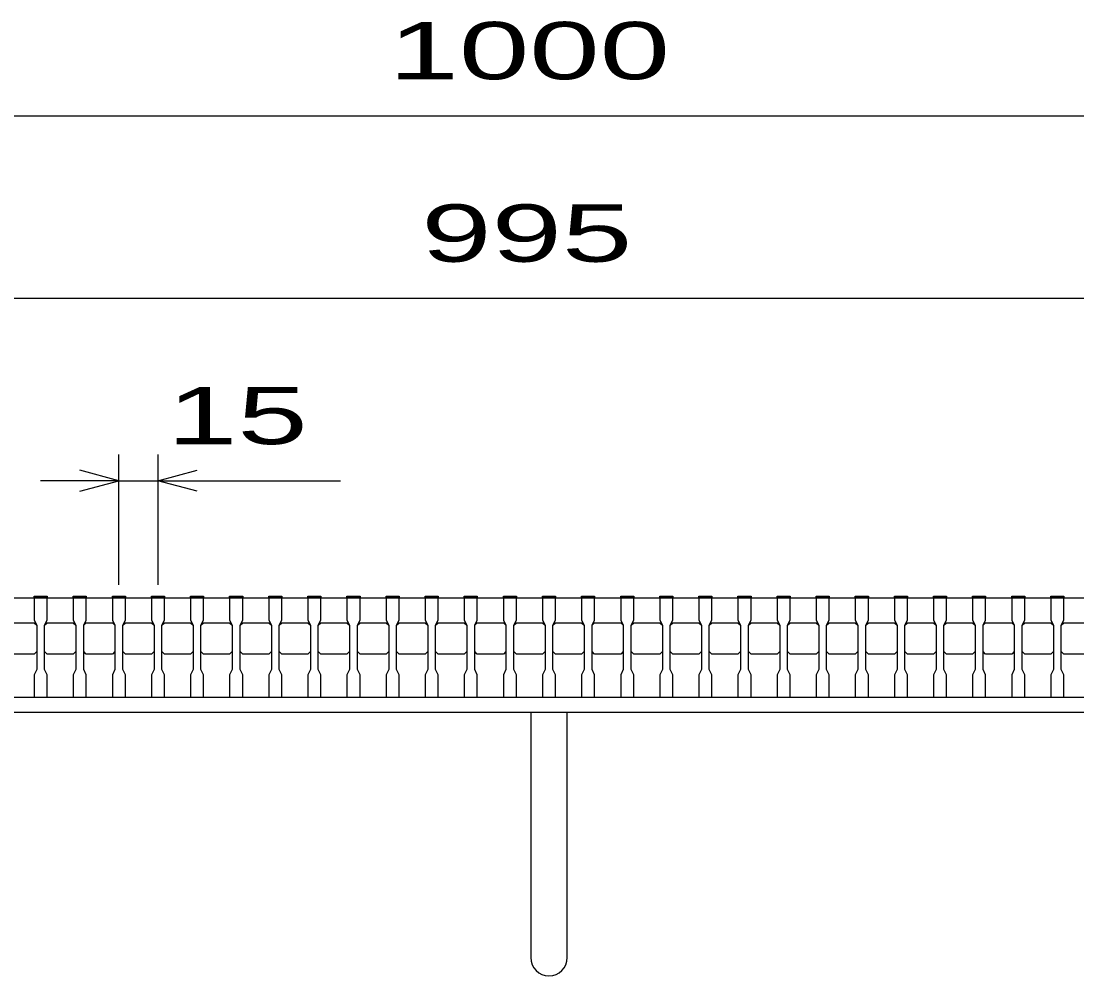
# Model space of a CAD drawing. Units: millimetres, scale not verified. Extents: x -1820 to 1736, y -1282 to 1048.
# Drawn here: x -1119 to -714, y -687.5 to -321.2 of the extents above; entities that cross this region are included whole.
import ezdxf
from ezdxf.enums import TextEntityAlignment as Align

# ---------------------------------------------------------------- set-up
doc = ezdxf.new("R2010")
doc.units = ezdxf.units.MM
doc.header["$LTSCALE"] = 10
for name, color, linetype, lineweight in [('16', 3, 'Continuous', 25), ('19', 6, 'Continuous', 25), ('22', 4, 'Continuous', 25)]:
    doc.layers.add(name, color=color, linetype=linetype, lineweight=lineweight)
doc.styles.add('ベクトル', font='')
doc.styles.get('ベクトル').set_extended_font_data('ベクトル')

msp = doc.modelspace()

# ---------------------------------------------------------------- linework, layer by layer
at = {"layer": '16'}
for p, q in [((-1414, -542.5), (-419, -542.5)), ((-1114, -542.5), (-1114, -541.8)), ((-1114, -541.8), (-1109, -541.8)), ((-1114, -542.5), (-1114, -551)), ((-1109, -542.5), (-1114, -542.5)), ((-1109, -541.8), (-1109, -542.5)), ((-1109, -551), (-1109, -542.5)), ((-1099, -542.5), (-1099, -541.8)), ((-1099, -541.8), (-1094, -541.8)), ((-1099, -542.5), (-1099, -551)), ((-1094, -542.5), (-1099, -542.5)), ((-1094, -541.8), (-1094, -542.5)), ((-1094, -551), (-1094, -542.5)), ((-1084, -542.5), (-1084, -541.8)), ((-1084, -541.8), (-1079, -541.8)), ((-1084, -542.5), (-1084, -551)), ((-1079, -542.5), (-1084, -542.5)), ((-1079, -541.8), (-1079, -542.5)), ((-1079, -551), (-1079, -542.5)), ((-1069, -542.5), (-1069, -541.8)), ((-1069, -541.8), (-1064, -541.8)), ((-1069, -542.5), (-1069, -551)), ((-1064, -542.5), (-1069, -542.5)), ((-1064, -541.8), (-1064, -542.5)), ((-1064, -551), (-1064, -542.5)), ((-1054, -542.5), (-1054, -541.8)), ((-1054, -541.8), (-1049, -541.8)), ((-1054, -542.5), (-1054, -551)), ((-1049, -542.5), (-1054, -542.5)), ((-1049, -541.8), (-1049, -542.5)), ((-1049, -551), (-1049, -542.5)), ((-1039, -542.5), (-1039, -541.8)), ((-1039, -541.8), (-1034, -541.8)), ((-1039, -542.5), (-1039, -551)), ((-1034, -542.5), (-1039, -542.5)), ((-1034, -541.8), (-1034, -542.5)), ((-1034, -551), (-1034, -542.5)), ((-1024, -542.5), (-1024, -541.8)), ((-1024, -541.8), (-1019, -541.8)), ((-1024, -542.5), (-1024, -551)), ((-1019, -542.5), (-1024, -542.5)), ((-1019, -541.8), (-1019, -542.5)), ((-1019, -551), (-1019, -542.5)), ((-1009, -542.5), (-1009, -541.8)), ((-1009, -541.8), (-1004, -541.8)), ((-1009, -542.5), (-1009, -551)), ((-1004, -542.5), (-1009, -542.5)), ((-1004, -541.8), (-1004, -542.5)), ((-1004, -551), (-1004, -542.5)), ((-994, -542.5), (-994, -541.8)), ((-994, -541.8), (-989, -541.8)), ((-994, -542.5), (-994, -551)), ((-989, -542.5), (-994, -542.5)), ((-989, -541.8), (-989, -542.5)), ((-989, -551), (-989, -542.5)), ((-979, -542.5), (-979, -541.8)), ((-979, -541.8), (-974, -541.8)), ((-979, -542.5), (-979, -551)), ((-974, -542.5), (-979, -542.5)), ((-974, -541.8), (-974, -542.5)), ((-974, -551), (-974, -542.5)), ((-964, -542.5), (-964, -541.8)), ((-964, -541.8), (-959, -541.8)), ((-964, -542.5), (-964, -551)), ((-959, -542.5), (-964, -542.5)), ((-959, -541.8), (-959, -542.5)), ((-959, -551), (-959, -542.5)), ((-949, -542.5), (-949, -541.8)), ((-949, -541.8), (-944, -541.8)), ((-949, -542.5), (-949, -551)), ((-944, -542.5), (-949, -542.5)), ((-944, -541.8), (-944, -542.5)), ((-944, -551), (-944, -542.5)), ((-934, -542.5), (-934, -541.8)), ((-934, -541.8), (-929, -541.8)), ((-934, -542.5), (-934, -551)), ((-929, -542.5), (-934, -542.5)), ((-929, -541.8), (-929, -542.5)), ((-929, -551), (-929, -542.5)), ((-919, -542.5), (-919, -541.8)), ((-919, -541.8), (-914, -541.8)), ((-919, -542.5), (-919, -551)), ((-914, -542.5), (-919, -542.5)), ((-914, -541.8), (-914, -542.5)), ((-914, -551), (-914, -542.5)), ((-904, -542.5), (-904, -541.8)), ((-904, -541.8), (-899, -541.8)), ((-904, -542.5), (-904, -551)), ((-899, -542.5), (-904, -542.5)), ((-899, -541.8), (-899, -542.5)), ((-899, -551), (-899, -542.5)), ((-889, -542.5), (-889, -541.8)), ((-889, -541.8), (-884, -541.8)), ((-889, -542.5), (-889, -551)), ((-884, -542.5), (-889, -542.5)), ((-884, -541.8), (-884, -542.5)), ((-884, -551), (-884, -542.5)), ((-874, -542.5), (-874, -541.8)), ((-874, -541.8), (-869, -541.8)), ((-874, -542.5), (-874, -551)), ((-869, -542.5), (-874, -542.5)), ((-869, -541.8), (-869, -542.5)), ((-869, -551), (-869, -542.5)), ((-859, -542.5), (-859, -541.8)), ((-859, -541.8), (-854, -541.8)), ((-859, -542.5), (-859, -551)), ((-854, -542.5), (-859, -542.5)), ((-854, -541.8), (-854, -542.5)), ((-854, -551), (-854, -542.5)), ((-844, -542.5), (-844, -541.8)), ((-844, -541.8), (-839, -541.8)), ((-844, -542.5), (-844, -551)), ((-839, -542.5), (-844, -542.5)), ((-839, -541.8), (-839, -542.5)), ((-839, -551), (-839, -542.5)), ((-829, -542.5), (-829, -541.8)), ((-829, -541.8), (-824, -541.8)), ((-829, -542.5), (-829, -551)), ((-824, -542.5), (-829, -542.5)), ((-824, -541.8), (-824, -542.5)), ((-824, -551), (-824, -542.5)), ((-814, -542.5), (-814, -541.8)), ((-814, -541.8), (-809, -541.8)), ((-814, -542.5), (-814, -551)), ((-809, -542.5), (-814, -542.5)), ((-809, -541.8), (-809, -542.5)), ((-809, -551), (-809, -542.5)), ((-799, -542.5), (-799, -541.8)), ((-799, -541.8), (-794, -541.8)), ((-799, -542.5), (-799, -551)), ((-794, -542.5), (-799, -542.5)), ((-794, -541.8), (-794, -542.5)), ((-794, -551), (-794, -542.5)), ((-784, -542.5), (-784, -541.8)), ((-784, -541.8), (-779, -541.8)), ((-784, -542.5), (-784, -551)), ((-779, -542.5), (-784, -542.5)), ((-779, -541.8), (-779, -542.5)), ((-779, -551), (-779, -542.5)), ((-769, -542.5), (-769, -541.8)), ((-769, -541.8), (-764, -541.8)), ((-769, -542.5), (-769, -551)), ((-764, -542.5), (-769, -542.5)), ((-764, -541.8), (-764, -542.5)), ((-764, -551), (-764, -542.5)), ((-754, -542.5), (-754, -541.8)), ((-754, -541.8), (-749, -541.8)), ((-754, -542.5), (-754, -551)), ((-749, -542.5), (-754, -542.5)), ((-749, -541.8), (-749, -542.5)), ((-749, -551), (-749, -542.5)), ((-739, -542.5), (-739, -541.8)), ((-739, -541.8), (-734, -541.8)), ((-739, -542.5), (-739, -551)), ((-734, -542.5), (-739, -542.5)), ((-734, -541.8), (-734, -542.5)), ((-734, -551), (-734, -542.5)), ((-724, -542.5), (-724, -541.8)), ((-724, -541.8), (-719, -541.8)), ((-724, -542.5), (-724, -551)), ((-719, -542.5), (-724, -542.5)), ((-719, -541.8), (-719, -542.5)), ((-719, -551), (-719, -542.5)), ((-1124, -552), (-1114, -552)), ((-1114, -551), (-1113, -553)), ((-1114, -552), (-1113, -553)), ((-1113, -553), (-1113, -570)), ((-1110, -553), (-1109, -551)), ((-1110, -553), (-1109, -552)), ((-1110, -570), (-1110, -553)), ((-1109, -552), (-1099, -552)), ((-1099, -551), (-1098, -553)), ((-1099, -552), (-1098, -553)), ((-1098, -553), (-1098, -570)), ((-1095, -553), (-1094, -551)), ((-1095, -553), (-1094, -552)), ((-1095, -570), (-1095, -553)), ((-1094, -552), (-1084, -552)), ((-1084, -551), (-1083, -553)), ((-1084, -552), (-1083, -553)), ((-1083, -553), (-1083, -570)), ((-1080, -553), (-1079, -551)), ((-1080, -553), (-1079, -552)), ((-1080, -570), (-1080, -553)), ((-1079, -552), (-1069, -552)), ((-1069, -551), (-1068, -553)), ((-1069, -552), (-1068, -553)), ((-1068, -553), (-1068, -570)), ((-1065, -553), (-1064, -551)), ((-1065, -553), (-1064, -552)), ((-1065, -570), (-1065, -553)), ((-1064, -552), (-1054, -552)), ((-1054, -551), (-1053, -553)), ((-1054, -552), (-1053, -553)), ((-1053, -553), (-1053, -570)), ((-1050, -553), (-1049, -551)), ((-1050, -553), (-1049, -552)), ((-1050, -570), (-1050, -553)), ((-1049, -552), (-1039, -552)), ((-1039, -551), (-1038, -553)), ((-1039, -552), (-1038, -553)), ((-1038, -553), (-1038, -570)), ((-1035, -553), (-1034, -551)), ((-1035, -553), (-1034, -552)), ((-1035, -570), (-1035, -553)), ((-1034, -552), (-1024, -552)), ((-1024, -551), (-1023, -553)), ((-1024, -552), (-1023, -553)), ((-1023, -553), (-1023, -570)), ((-1020, -553), (-1019, -551)), ((-1020, -553), (-1019, -552)), ((-1020, -570), (-1020, -553)), ((-1019, -552), (-1009, -552)), ((-1009, -551), (-1008, -553)), ((-1009, -552), (-1008, -553)), ((-1008, -553), (-1008, -570)), ((-1005, -553), (-1004, -551)), ((-1005, -553), (-1004, -552)), ((-1005, -570), (-1005, -553)), ((-1004, -552), (-994, -552)), ((-994, -551), (-993, -553)), ((-994, -552), (-993, -553)), ((-993, -553), (-993, -570)), ((-990, -553), (-989, -551)), ((-990, -553), (-989, -552)), ((-990, -570), (-990, -553)), ((-989, -552), (-979, -552)), ((-979, -551), (-978, -553)), ((-979, -552), (-978, -553)), ((-978, -553), (-978, -570)), ((-975, -553), (-974, -551)), ((-975, -553), (-974, -552)), ((-975, -570), (-975, -553)), ((-974, -552), (-964, -552)), ((-964, -551), (-963, -553)), ((-964, -552), (-963, -553)), ((-963, -553), (-963, -570)), ((-960, -553), (-959, -551)), ((-960, -553), (-959, -552)), ((-960, -570), (-960, -553)), ((-959, -552), (-949, -552)), ((-949, -551), (-948, -553)), ((-949, -552), (-948, -553)), ((-948, -553), (-948, -570)), ((-945, -553), (-944, -551)), ((-945, -553), (-944, -552)), ((-945, -570), (-945, -553)), ((-944, -552), (-934, -552)), ((-934, -551), (-933, -553)), ((-934, -552), (-933, -553)), ((-933, -553), (-933, -570)), ((-930, -553), (-929, -551)), ((-930, -553), (-929, -552)), ((-930, -570), (-930, -553)), ((-929, -552), (-919, -552)), ((-919, -551), (-918, -553)), ((-919, -552), (-918, -553)), ((-918, -553), (-918, -570)), ((-915, -553), (-914, -551)), ((-915, -553), (-914, -552)), ((-915, -570), (-915, -553)), ((-914, -552), (-904, -552)), ((-904, -551), (-903, -553)), ((-904, -552), (-903, -553)), ((-903, -553), (-903, -570)), ((-900, -553), (-899, -551)), ((-900, -553), (-899, -552)), ((-900, -570), (-900, -553)), ((-899, -552), (-889, -552)), ((-889, -551), (-888, -553)), ((-889, -552), (-888, -553)), ((-888, -553), (-888, -570)), ((-885, -553), (-884, -551)), ((-885, -553), (-884, -552)), ((-885, -570), (-885, -553)), ((-884, -552), (-874, -552)), ((-874, -551), (-873, -553)), ((-874, -552), (-873, -553)), ((-873, -553), (-873, -570)), ((-870, -553), (-869, -551)), ((-870, -553), (-869, -552)), ((-870, -570), (-870, -553)), ((-869, -552), (-859, -552)), ((-859, -551), (-858, -553)), ((-859, -552), (-858, -553)), ((-858, -553), (-858, -570)), ((-855, -553), (-854, -551)), ((-855, -553), (-854, -552)), ((-855, -570), (-855, -553)), ((-854, -552), (-844, -552)), ((-844, -551), (-843, -553)), ((-844, -552), (-843, -553)), ((-843, -553), (-843, -570)), ((-840, -553), (-839, -551)), ((-840, -553), (-839, -552)), ((-840, -570), (-840, -553)), ((-839, -552), (-829, -552)), ((-829, -551), (-828, -553)), ((-829, -552), (-828, -553)), ((-828, -553), (-828, -570)), ((-825, -553), (-824, -551)), ((-825, -553), (-824, -552)), ((-825, -570), (-825, -553)), ((-824, -552), (-814, -552)), ((-814, -551), (-813, -553)), ((-814, -552), (-813, -553)), ((-813, -553), (-813, -570)), ((-810, -553), (-809, -551)), ((-810, -553), (-809, -552)), ((-810, -570), (-810, -553)), ((-809, -552), (-799, -552)), ((-799, -551), (-798, -553)), ((-799, -552), (-798, -553)), ((-798, -553), (-798, -570)), ((-795, -553), (-794, -551)), ((-795, -553), (-794, -552)), ((-795, -570), (-795, -553)), ((-794, -552), (-784, -552)), ((-784, -551), (-783, -553)), ((-784, -552), (-783, -553)), ((-783, -553), (-783, -570)), ((-780, -553), (-779, -551)), ((-780, -553), (-779, -552)), ((-780, -570), (-780, -553)), ((-779, -552), (-769, -552)), ((-769, -551), (-768, -553)), ((-769, -552), (-768, -553)), ((-768, -553), (-768, -570)), ((-765, -553), (-764, -551)), ((-765, -553), (-764, -552)), ((-765, -570), (-765, -553)), ((-764, -552), (-754, -552)), ((-754, -551), (-753, -553)), ((-754, -552), (-753, -553)), ((-753, -553), (-753, -570)), ((-750, -553), (-749, -551)), ((-750, -553), (-749, -552)), ((-750, -570), (-750, -553)), ((-749, -552), (-739, -552)), ((-739, -551), (-738, -553)), ((-739, -552), (-738, -553)), ((-738, -553), (-738, -570)), ((-735, -553), (-734, -551)), ((-735, -553), (-734, -552)), ((-735, -570), (-735, -553)), ((-734, -552), (-724, -552)), ((-724, -551), (-723, -553)), ((-724, -552), (-723, -553)), ((-723, -553), (-723, -570)), ((-720, -553), (-719, -551)), ((-720, -553), (-719, -552)), ((-720, -570), (-720, -553)), ((-719, -552), (-709, -552)), ((-1114, -564), (-1124, -564)), ((-1113, -563), (-1114, -564)), ((-1109, -564), (-1110, -563)), ((-1099, -564), (-1109, -564)), ((-1098, -563), (-1099, -564)), ((-1094, -564), (-1095, -563)), ((-1084, -564), (-1094, -564)), ((-1083, -563), (-1084, -564)), ((-1079, -564), (-1080, -563)), ((-1069, -564), (-1079, -564)), ((-1068, -563), (-1069, -564)), ((-1064, -564), (-1065, -563)), ((-1054, -564), (-1064, -564)), ((-1053, -563), (-1054, -564)), ((-1049, -564), (-1050, -563)), ((-1039, -564), (-1049, -564)), ((-1038, -563), (-1039, -564)), ((-1034, -564), (-1035, -563)), ((-1024, -564), (-1034, -564)), ((-1023, -563), (-1024, -564)), ((-1019, -564), (-1020, -563)), ((-1009, -564), (-1019, -564)), ((-1008, -563), (-1009, -564)), ((-1004, -564), (-1005, -563)), ((-994, -564), (-1004, -564)), ((-993, -563), (-994, -564)), ((-989, -564), (-990, -563)), ((-979, -564), (-989, -564)), ((-978, -563), (-979, -564)), ((-974, -564), (-975, -563)), ((-964, -564), (-974, -564)), ((-963, -563), (-964, -564)), ((-959, -564), (-960, -563)), ((-949, -564), (-959, -564)), ((-948, -563), (-949, -564)), ((-944, -564), (-945, -563)), ((-934, -564), (-944, -564)), ((-933, -563), (-934, -564)), ((-929, -564), (-930, -563)), ((-919, -564), (-929, -564)), ((-918, -563), (-919, -564)), ((-914, -564), (-915, -563)), ((-904, -564), (-914, -564)), ((-903, -563), (-904, -564)), ((-899, -564), (-900, -563)), ((-889, -564), (-899, -564)), ((-888, -563), (-889, -564)), ((-884, -564), (-885, -563)), ((-874, -564), (-884, -564)), ((-873, -563), (-874, -564)), ((-869, -564), (-870, -563)), ((-859, -564), (-869, -564)), ((-858, -563), (-859, -564)), ((-854, -564), (-855, -563)), ((-844, -564), (-854, -564)), ((-843, -563), (-844, -564)), ((-839, -564), (-840, -563)), ((-829, -564), (-839, -564)), ((-828, -563), (-829, -564)), ((-824, -564), (-825, -563)), ((-814, -564), (-824, -564)), ((-813, -563), (-814, -564)), ((-809, -564), (-810, -563)), ((-799, -564), (-809, -564)), ((-798, -563), (-799, -564)), ((-794, -564), (-795, -563)), ((-784, -564), (-794, -564)), ((-783, -563), (-784, -564)), ((-779, -564), (-780, -563)), ((-769, -564), (-779, -564)), ((-768, -563), (-769, -564)), ((-764, -564), (-765, -563)), ((-754, -564), (-764, -564)), ((-753, -563), (-754, -564)), ((-749, -564), (-750, -563)), ((-739, -564), (-749, -564)), ((-738, -563), (-739, -564)), ((-734, -564), (-735, -563)), ((-724, -564), (-734, -564)), ((-723, -563), (-724, -564)), ((-719, -564), (-720, -563)), ((-709, -564), (-719, -564)), ((-1113, -570), (-1114, -572)), ((-1109, -572), (-1110, -570)), ((-1098, -570), (-1099, -572)), ((-1094, -572), (-1095, -570)), ((-1083, -570), (-1084, -572)), ((-1079, -572), (-1080, -570)), ((-1068, -570), (-1069, -572)), ((-1064, -572), (-1065, -570)), ((-1053, -570), (-1054, -572)), ((-1049, -572), (-1050, -570)), ((-1038, -570), (-1039, -572)), ((-1034, -572), (-1035, -570)), ((-1023, -570), (-1024, -572)), ((-1019, -572), (-1020, -570)), ((-1008, -570), (-1009, -572)), ((-1004, -572), (-1005, -570)), ((-993, -570), (-994, -572)), ((-989, -572), (-990, -570)), ((-978, -570), (-979, -572)), ((-974, -572), (-975, -570)), ((-963, -570), (-964, -572)), ((-959, -572), (-960, -570)), ((-948, -570), (-949, -572)), ((-944, -572), (-945, -570)), ((-933, -570), (-934, -572)), ((-929, -572), (-930, -570)), ((-918, -570), (-919, -572)), ((-914, -572), (-915, -570)), ((-903, -570), (-904, -572)), ((-899, -572), (-900, -570)), ((-888, -570), (-889, -572)), ((-884, -572), (-885, -570)), ((-873, -570), (-874, -572)), ((-869, -572), (-870, -570)), ((-858, -570), (-859, -572)), ((-854, -572), (-855, -570)), ((-843, -570), (-844, -572)), ((-839, -572), (-840, -570)), ((-828, -570), (-829, -572)), ((-824, -572), (-825, -570)), ((-813, -570), (-814, -572)), ((-809, -572), (-810, -570)), ((-798, -570), (-799, -572)), ((-794, -572), (-795, -570)), ((-783, -570), (-784, -572)), ((-779, -572), (-780, -570)), ((-768, -570), (-769, -572)), ((-764, -572), (-765, -570)), ((-753, -570), (-754, -572)), ((-749, -572), (-750, -570)), ((-738, -570), (-739, -572)), ((-734, -572), (-735, -570)), ((-723, -570), (-724, -572)), ((-719, -572), (-720, -570)), ((-1114, -572), (-1114, -580.5)), ((-1109, -580.5), (-1109, -572)), ((-1099, -572), (-1099, -580.5)), ((-1094, -580.5), (-1094, -572)), ((-1084, -572), (-1084, -580.5)), ((-1079, -580.5), (-1079, -572)), ((-1069, -572), (-1069, -580.5)), ((-1064, -580.5), (-1064, -572)), ((-1054, -572), (-1054, -580.5)), ((-1049, -580.5), (-1049, -572)), ((-1039, -572), (-1039, -580.5)), ((-1034, -580.5), (-1034, -572)), ((-1024, -572), (-1024, -580.5)), ((-1019, -580.5), (-1019, -572)), ((-1009, -572), (-1009, -580.5)), ((-1004, -580.5), (-1004, -572)), ((-994, -572), (-994, -580.5)), ((-989, -580.5), (-989, -572)), ((-979, -572), (-979, -580.5)), ((-974, -580.5), (-974, -572)), ((-964, -572), (-964, -580.5)), ((-959, -580.5), (-959, -572)), ((-949, -572), (-949, -580.5)), ((-944, -580.5), (-944, -572)), ((-934, -572), (-934, -580.5)), ((-929, -580.5), (-929, -572)), ((-919, -572), (-919, -580.5)), ((-914, -580.5), (-914, -572)), ((-904, -572), (-904, -580.5)), ((-899, -580.5), (-899, -572)), ((-889, -572), (-889, -580.5)), ((-884, -580.5), (-884, -572)), ((-874, -572), (-874, -580.5)), ((-869, -580.5), (-869, -572)), ((-859, -572), (-859, -580.5)), ((-854, -580.5), (-854, -572)), ((-844, -572), (-844, -580.5)), ((-839, -580.5), (-839, -572)), ((-829, -572), (-829, -580.5)), ((-824, -580.5), (-824, -572)), ((-814, -572), (-814, -580.5)), ((-809, -580.5), (-809, -572)), ((-799, -572), (-799, -580.5)), ((-794, -580.5), (-794, -572)), ((-784, -572), (-784, -580.5)), ((-779, -580.5), (-779, -572)), ((-769, -572), (-769, -580.5)), ((-764, -580.5), (-764, -572)), ((-754, -572), (-754, -580.5)), ((-749, -580.5), (-749, -572)), ((-739, -572), (-739, -580.5)), ((-734, -580.5), (-734, -572)), ((-724, -572), (-724, -580.5)), ((-719, -580.5), (-719, -572)), ((-1414, -580.5), (-419, -580.5)), ((-1114, -580.5), (-1109, -580.5)), ((-1099, -580.5), (-1094, -580.5)), ((-1084, -580.5), (-1079, -580.5)), ((-1069, -580.5), (-1064, -580.5)), ((-1054, -580.5), (-1049, -580.5)), ((-1039, -580.5), (-1034, -580.5)), ((-1024, -580.5), (-1019, -580.5)), ((-1009, -580.5), (-1004, -580.5)), ((-994, -580.5), (-989, -580.5)), ((-979, -580.5), (-974, -580.5)), ((-964, -580.5), (-959, -580.5)), ((-949, -580.5), (-944, -580.5)), ((-934, -580.5), (-929, -580.5)), ((-919, -580.5), (-914, -580.5)), ((-904, -580.5), (-899, -580.5)), ((-889, -580.5), (-884, -580.5)), ((-874, -580.5), (-869, -580.5)), ((-859, -580.5), (-854, -580.5)), ((-844, -580.5), (-839, -580.5)), ((-829, -580.5), (-824, -580.5)), ((-814, -580.5), (-809, -580.5)), ((-799, -580.5), (-794, -580.5)), ((-784, -580.5), (-779, -580.5)), ((-769, -580.5), (-764, -580.5)), ((-754, -580.5), (-749, -580.5)), ((-739, -580.5), (-734, -580.5)), ((-724, -580.5), (-719, -580.5))]:
    msp.add_line(p, q, dxfattribs=at)
at = {"layer": '19'}
for p, q in [((-1416.5, -580.5), (-416.5, -580.5)), ((-416.5, -586.5), (-1416.5, -586.5)), ((-923.5, -586.5), (-923.5, -680.5)), ((-909.5, -680.5), (-909.5, -586.5))]:
    msp.add_line(p, q, dxfattribs=at)
msp.add_arc((-916.5, -680.5), 7, 180, 0, dxfattribs=at)
at = {"layer": '22'}
for p, q in [((-1416.5, -357.5), (-416.5, -357.5)), ((-1414, -427.5), (-419, -427.5)), ((-1081.5, -537.5), (-1081.5, -487.5)), ((-1066.5, -487.5), (-1066.5, -537.5)), ((-1081.5, -497.5), (-1096.5, -493.5)), ((-1066.5, -497.5), (-1051.5, -493.5)), ((-1081.5, -497.5), (-1111.5, -497.5)), ((-1096.5, -501.5), (-1081.5, -497.5)), ((-1081.5, -497.5), (-1066.5, -497.5)), ((-1051.5, -501.5), (-1066.5, -497.5)), ((-1066.5, -497.5), (-996.5, -497.5))]:
    msp.add_line(p, q, dxfattribs=at)

# ---------------------------------------------------------------- texts
at = {"layer": '22', "color": 2, "style": 'ベクトル', "width": 1.65}
for s, p in [(' 1000 ', (-991.5, -332.5)), (' 995 ', (-979, -402.5)), (' 15 ', (-1076.5, -472.5))]:
    msp.add_text(s, height=21.99, dxfattribs=at).set_placement(p, align=Align.MIDDLE_LEFT)

doc.saveas('drawing.dxf')
